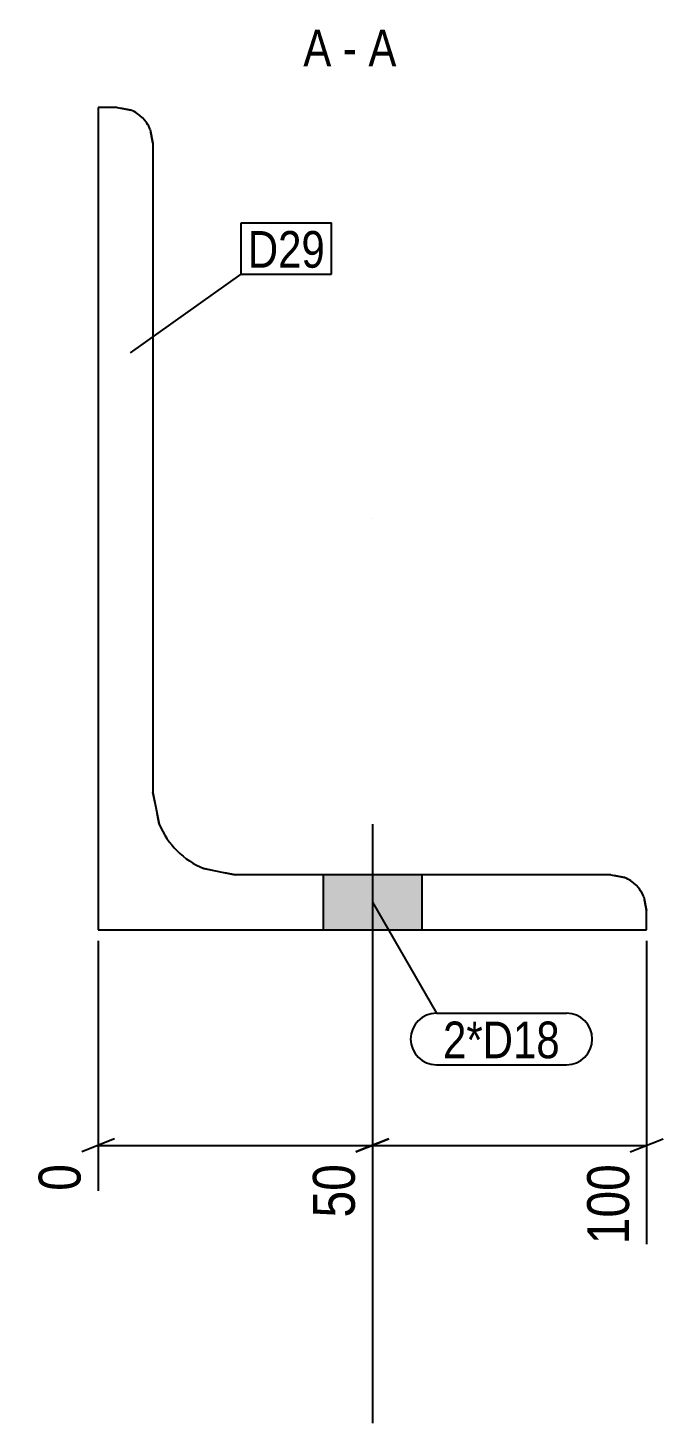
# Model space of a CAD drawing. Header units: millimetres. Extents: x 10 to 11007, y -27 to 346.
# Drawn here: x 10891 to 11006.8, y -26.6 to 227.9 of the extents above; entities that cross this region are included whole.
import ezdxf

# ---------------------------------------------------------------- set-up
doc = ezdxf.new("R2010")
doc.units = ezdxf.units.MM
doc.linetypes.add('DXK_LINE_DOT2', pattern=[3.9198, 1.9599, -1.9599])
doc.linetypes.add('DXK_LINE_DOT3', pattern=[5.9187, 2.979, -0.9799, 0.9799, -0.9799])
for name, color, linetype in [('MÅLSÆTNING', 7, 'Continuous'), ('STÅL', 7, 'Continuous'), ('TEKST', 7, 'Continuous')]:
    doc.layers.add(name, color=color, linetype=linetype)
doc.styles.add('Arial Narrow', font='ARIALN.TTF', dxfattribs={"height": 0.2})

msp = doc.modelspace()

# ---------------------------------------------------------------- hatches: boundary and pattern name
at = {"layer": 'STÅL', "linetype": 'Continuous'}
msp.add_hatch(color=96, dxfattribs=at).paths.add_polyline_path([(10944.79, 63.37), (10962.79, 63.37), (10962.79, 73.37), (10944.79, 73.37)])
msp.add_hatch(color=96, dxfattribs=at).paths.add_polyline_path([(10944.79, 63.37), (10962.79, 63.37), (10962.79, 73.37), (10944.79, 73.37)])

# ---------------------------------------------------------------- linework, layer by layer
at = {"layer": 'MÅLSÆTNING', "color": 7, "linetype": 'Continuous'}
for p, q in [((10903.79, 61.37), (10903.79, 15.75)), ((10953.79, 61.37), (10953.79, 10.88)), ((10953.79, 61.37), (10953.79, 10.88)), ((11003.79, 61.37), (11003.79, 6)), ((10906.79, 25.23), (10900.79, 22.83)), ((10903.79, 24.03), (10953.79, 24.03)), ((10956.79, 25.23), (10950.79, 22.83)), ((10950.79, 22.83), (10956.79, 25.23)), ((10953.79, 24.03), (11003.79, 24.03)), ((11000.79, 22.83), (11006.79, 25.23))]:
    msp.add_line(p, q, dxfattribs=at)
at = {"layer": 'STÅL', "color": 2, "linetype": 'Continuous'}
for p, q in [((10907.29, 213.37), (10903.79, 213.37)), ((10903.79, 213.37), (10903.79, 63.37)), ((10907.29, 213.37), (10909.78, 212.88)), ((10913.3, 209.36), (10913.79, 206.87)), ((10913.79, 206.87), (10913.79, 88.37)), ((10913.79, 88.37), (10914.93, 82.63)), ((10923.05, 74.51), (10928.79, 73.37)), ((10997.29, 73.37), (10928.79, 73.37)), ((10997.29, 73.37), (10999.78, 72.88)), ((11003.3, 69.36), (11003.79, 66.87)), ((11003.79, 63.37), (11003.79, 66.87)), ((10903.79, 63.37), (11003.79, 63.37))]:
    msp.add_line(p, q, dxfattribs=at)
at = {"layer": 'STÅL', "color": 7, "linetype": 'DXK_LINE_DOT2'}
for p, q in [((10909.78, 212.88), (10907.29, 213.37)), ((10913.79, 206.87), (10913.3, 209.36)), ((10914.93, 82.63), (10913.79, 88.37)), ((10928.79, 73.37), (10923.05, 74.51)), ((10999.78, 72.88), (10997.29, 73.37)), ((11003.79, 66.87), (11003.3, 69.36))]:
    msp.add_line(p, q, dxfattribs=at)
at = {"layer": 'STÅL', "color": 7, "linetype": 'DXK_LINE_DOT3'}
msp.add_line((10953.79, 138.37), (10953.79, 138.37), dxfattribs=at)
at = {"layer": 'STÅL', "color": 96, "linetype": 'Continuous'}
for p, q in [((10953.79, 82.61), (10953.79, -26.63)), ((10953.79, 82.61), (10953.79, -26.63)), ((10944.79, 73.37), (10944.79, 63.37)), ((10944.79, 73.37), (10944.79, 63.37)), ((10962.79, 73.37), (10962.79, 63.37)), ((10962.79, 73.37), (10962.79, 63.37))]:
    msp.add_line(p, q, dxfattribs=at)
at = {"layer": 'STÅL', "color": 2, "linetype": 'Continuous'}
for centre, radius, start, end in [((10907.29, 206.87), 6.5, 22.5, 67.5), ((10928.79, 88.37), 15, 202.5, 247.5), ((10997.29, 66.87), 6.5, 22.5, 67.5)]:
    msp.add_arc(centre, radius, start, end, dxfattribs=at)
at = {"layer": 'STÅL', "color": 7, "linetype": 'DXK_LINE_DOT2'}
for centre, radius, start, end in [((10907.29, 206.87), 6.5, 22.5, 67.5), ((10928.79, 88.37), 15, 202.5, 247.5), ((10997.29, 66.87), 6.5, 22.5, 67.5)]:
    msp.add_arc(centre, radius, start, end, dxfattribs=at)

# ---------------------------------------------------------------- wipeouts: each hides what was drawn before it
at = {"color": 0, "linetype": 'Continuous'}
for points in [[(10946.32, 220.87), (10946.32, 227.87), (10941.2, 227.87), (10941.2, 220.87)], [(10950.97, 220.87), (10950.97, 227.87), (10948.42, 227.87), (10948.42, 220.87)], [(10958.18, 220.87), (10958.18, 227.87), (10953.07, 227.87), (10953.07, 220.87)]]:
    msp.add_wipeout(points, dxfattribs=at).dxf.layer = 'TEKST'
at = {"color": 0}
for points in [[(10945.15, 184.13), (10945.15, 191.13), (10931.08, 191.13), (10931.08, 184.13)], [(10987.99, 39.93), (10987.99, 46.93), (10966.67, 46.93), (10966.67, 39.93)]]:
    msp.add_wipeout(points, dxfattribs=at).dxf.layer = 'TEKST'

# ---------------------------------------------------------------- next in the draw order: texts
at = {"layer": 'TEKST', "color": 3, "linetype": 'Continuous', "style": 'Arial Narrow'}
for s, p in [('A', (10941.2, 220.87)), ('A', (10953.07, 220.87)), ('-', (10948.42, 220.87))]:
    msp.add_text(s, height=6.68, dxfattribs=at).set_placement(p)

# ---------------------------------------------------------------- next in the draw order: wipeouts: each hides what was drawn before it
at = {"color": 0, "linetype": 'Continuous'}
for points in [[(10902.19, 22.22), (10890.99, 22.22), (10890.99, 14.15), (10902.19, 14.15)], [(10952.19, 22.22), (10940.99, 22.22), (10940.99, 9.27), (10952.19, 9.27)], [(11002.19, 22.22), (10990.99, 22.22), (10990.99, 4.4), (11002.19, 4.4)]]:
    msp.add_wipeout(points, dxfattribs=at).dxf.layer = 'MÅLSÆTNING'
at = {"color": 0}
for points in [[(10945.15, 184.13), (10945.15, 191.13), (10931.08, 191.13), (10931.08, 184.13)], [(10987.99, 39.93), (10987.99, 46.93), (10966.67, 46.93), (10966.67, 39.93)]]:
    msp.add_wipeout(points, dxfattribs=at).dxf.layer = 'TEKST'

# ---------------------------------------------------------------- next in the draw order: linework, layer by layer
at = {"layer": 'TEKST', "color": 7, "linetype": 'Continuous'}
for p, q in [((10929.88, 192.33), (10946.35, 192.33)), ((10929.88, 182.93), (10929.88, 192.33)), ((10946.35, 182.93), (10946.35, 192.33)), ((10909.68, 168.61), (10929.88, 182.93)), ((10929.88, 182.93), (10946.35, 182.93)), ((10953.79, 68.37), (10965.47, 48.13)), ((10965.47, 48.13), (10989.19, 48.13)), ((10965.47, 38.73), (10989.19, 38.73))]:
    msp.add_line(p, q, dxfattribs=at)
for centre, start, end in [((10965.47, 43.43), 90, 270), ((10989.19, 43.43), 270, 90)]:
    msp.add_arc(centre, 4.7, start, end, dxfattribs=at)

# ---------------------------------------------------------------- next in the draw order: texts
at = {"layer": 'MÅLSÆTNING', "color": 3, "linetype": 'Continuous', "style": 'Arial Narrow'}
for s, height, p in [('0', 7.64, (10900.59, 15.75)), ('50', 7.635, (10950.59, 10.88)), ('100', 7.635, (11000.59, 6))]:
    msp.add_text(s, height=height, rotation=90.0002, dxfattribs=at).set_placement(p)
at = {"layer": 'TEKST', "color": 3, "style": 'Arial Narrow'}
for s, p in [('D29', (10931.08, 184.13)), ('2*D18', (10966.67, 39.93))]:
    msp.add_text(s, height=6.681, dxfattribs=at).set_placement(p)

doc.saveas('drawing.dxf')
